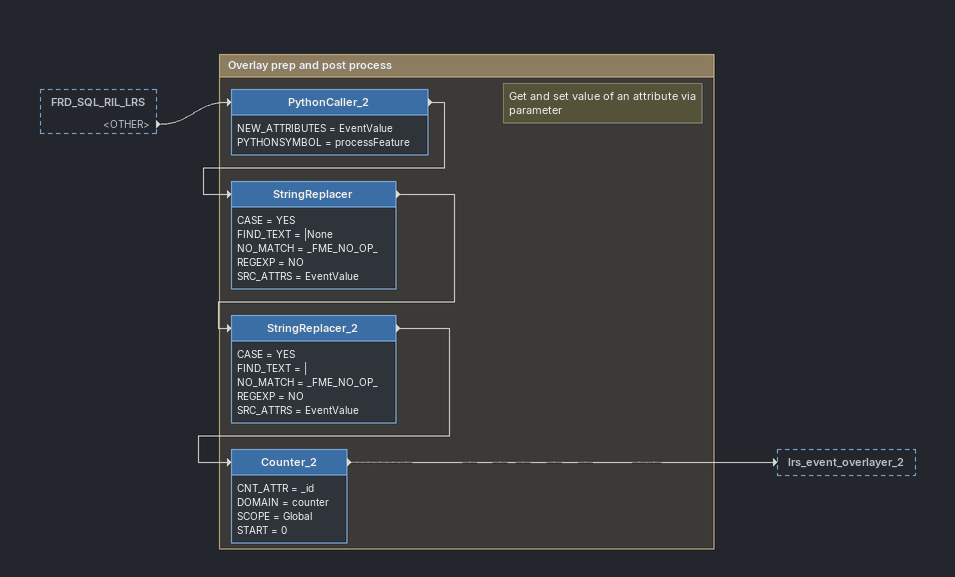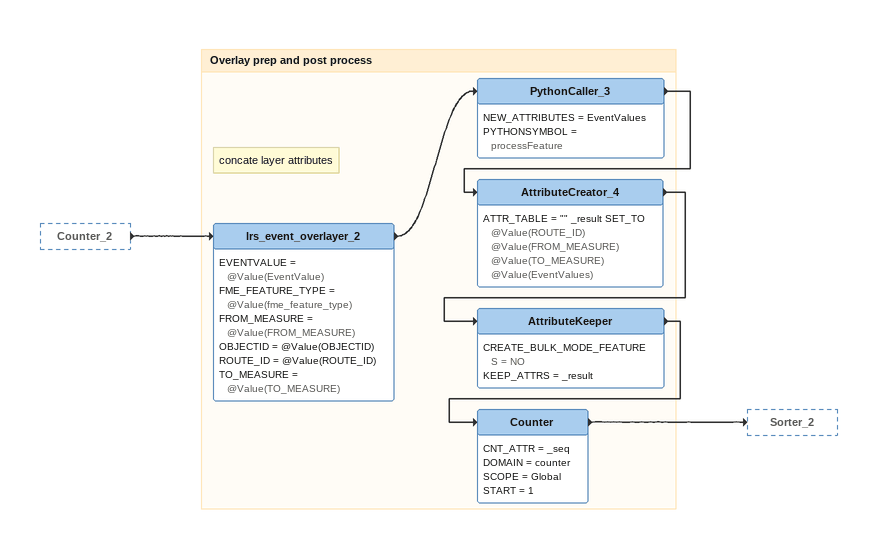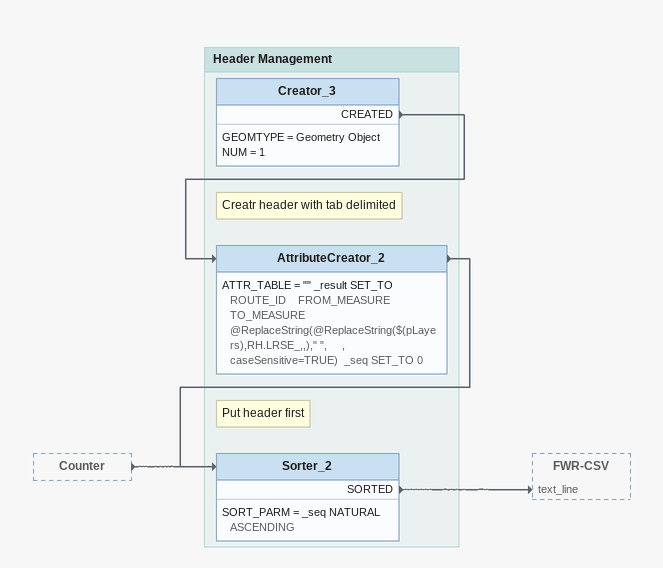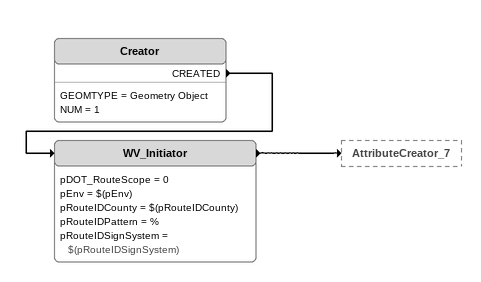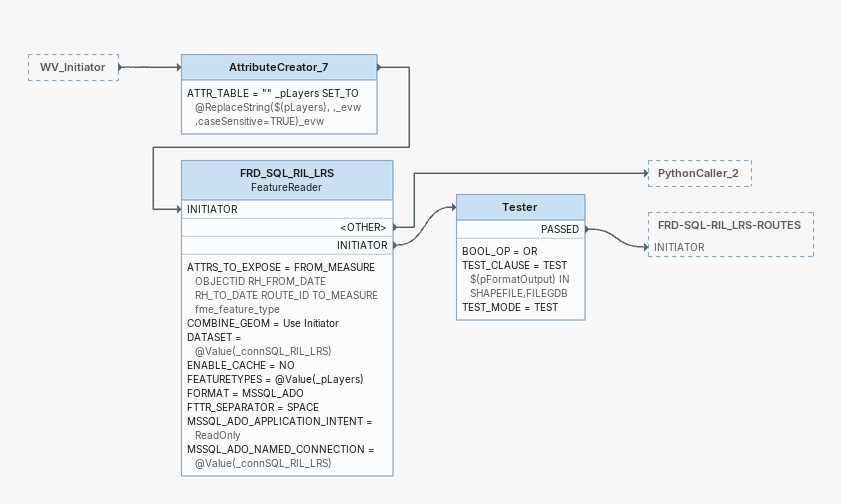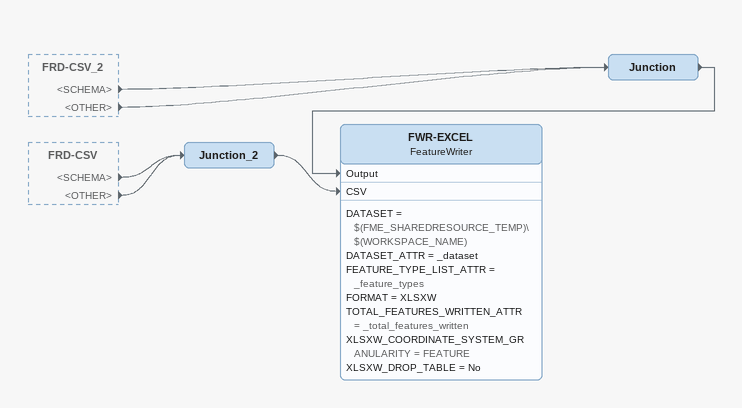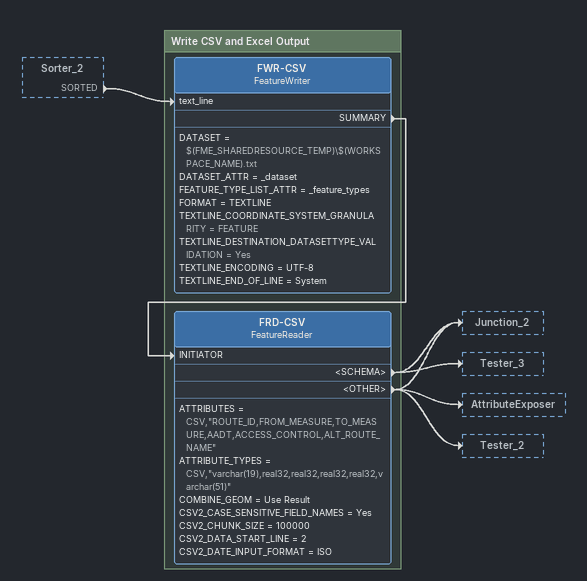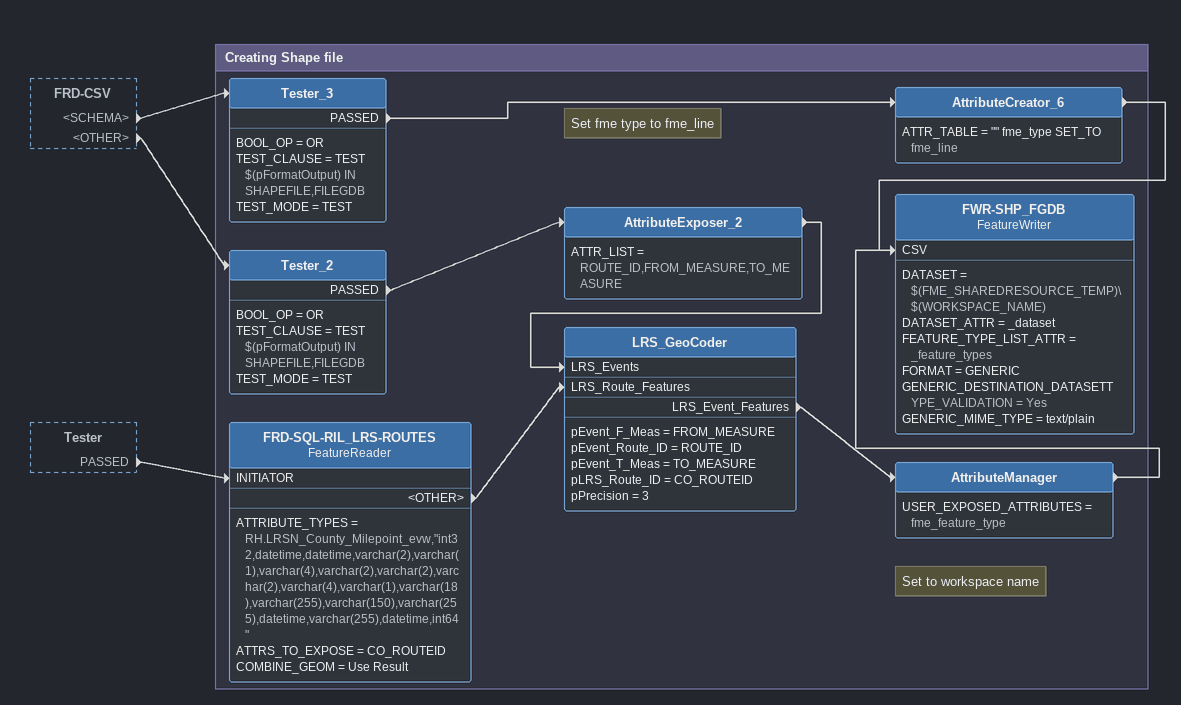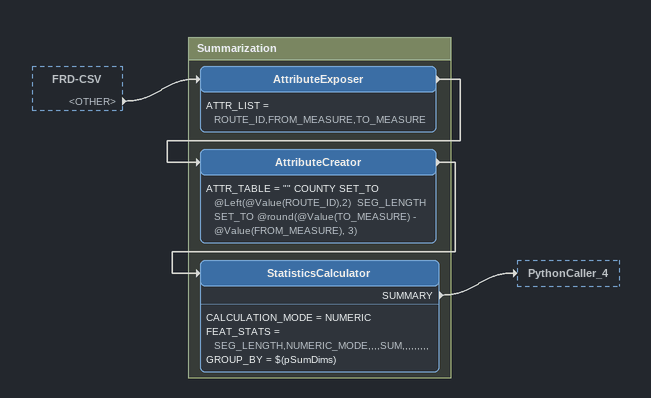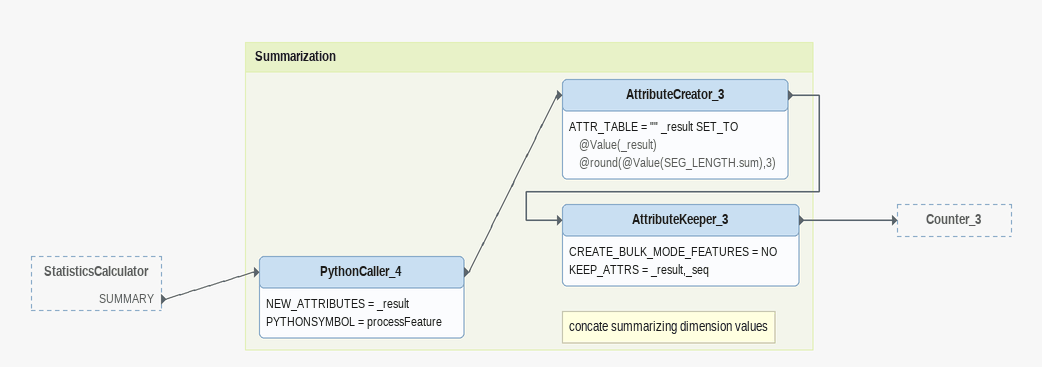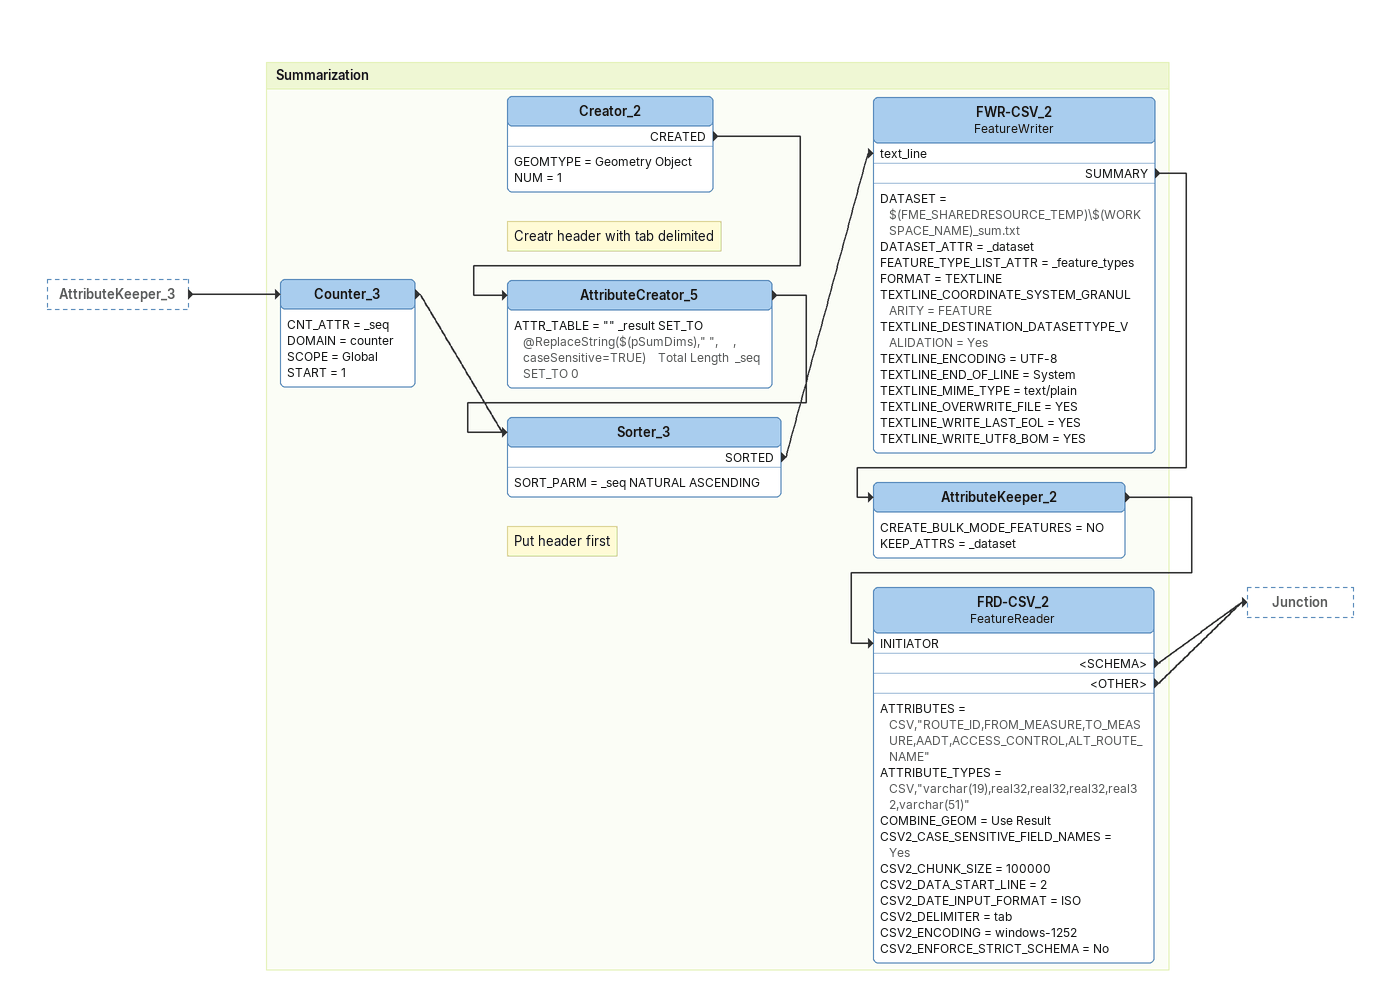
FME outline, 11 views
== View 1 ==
FRD_SQL_RIL_LRS [outside]
    <OTHER> -> PythonCaller_2

Bookmark: Overlay prep and post process
Note: Get and set value of an attribute via parameter
PythonCaller_2
    NEW_ATTRIBUTES = EventValue
    PYTHONSYMBOL = processFeature
    -> StringReplacer
StringReplacer
    CASE = YES
    FIND_TEXT = |None
    NO_MATCH = _FME_NO_OP_
    REGEXP = NO
    SRC_ATTRS = EventValue
    -> StringReplacer_2
StringReplacer_2
    CASE = YES
    FIND_TEXT = |
    NO_MATCH = _FME_NO_OP_
    REGEXP = NO
    SRC_ATTRS = EventValue
    -> Counter_2
Counter_2
    CNT_ATTR = _id
    DOMAIN = counter
    SCOPE = Global
    START = 0
    -> lrs_event_overlayer_2

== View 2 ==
Counter_2 [outside]
    -> lrs_event_overlayer_2

Bookmark: Overlay prep and post process
lrs_event_overlayer_2
    EVENTVALUE = @Value(EventValue)
    FME_FEATURE_TYPE = @Value(fme_feature_type)
    FROM_MEASURE = @Value(FROM_MEASURE)
    OBJECTID = @Value(OBJECTID)
    ROUTE_ID = @Value(ROUTE_ID)
    TO_MEASURE = @Value(TO_MEASURE)
    -> PythonCaller_3
Note: concate layer attributes
PythonCaller_3
    NEW_ATTRIBUTES = EventValues
    PYTHONSYMBOL = processFeature
    -> AttributeCreator_4
AttributeCreator_4
    ATTR_TABLE = "" _result SET_TO @Value(ROUTE_ID)	@Value(FROM_MEASURE)	@Value(TO_MEASURE)	@Value(EventValues)
    -> AttributeKeeper
AttributeKeeper
    CREATE_BULK_MODE_FEATURES = NO
    KEEP_ATTRS = _result
    -> Counter
Counter
    CNT_ATTR = _seq
    DOMAIN = counter
    SCOPE = Global
    START = 1
    -> Sorter_2

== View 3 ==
Counter [outside]
    -> Sorter_2

Bookmark: Header Management
Creator_3
    GEOMTYPE = Geometry Object
    NUM = 1
    CREATED -> AttributeCreator_2
Note: Creatr header with tab delimited
AttributeCreator_2
    ATTR_TABLE = "" _result SET_TO ROUTE_ID	FROM_MEASURE	TO_MEASURE	@ReplaceString(@ReplaceString($(pLayers),RH.LRSE_,,)," ", 	, caseSensitive=TRUE)  _seq SET_TO 0
    -> Sorter_2
Note: Put header first
Sorter_2
    SORT_PARM = _seq NATURAL ASCENDING
    SORTED -> FWR-CSV [text_line]

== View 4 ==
Creator
    GEOMTYPE = Geometry Object
    NUM = 1
    CREATED -> WV_Initiator
WV_Initiator
    pDOT_RouteScope = 0
    pEnv = $(pEnv)
    pRouteIDCounty = $(pRouteIDCounty)
    pRouteIDPattern = %
    pRouteIDSignSystem = $(pRouteIDSignSystem)
    -> AttributeCreator_7

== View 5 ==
WV_Initiator [outside]
    -> AttributeCreator_7
AttributeCreator_7
    ATTR_TABLE = "" _pLayers SET_TO @ReplaceString($(pLayers), ,_evw ,caseSensitive=TRUE)_evw
    -> FRD_SQL_RIL_LRS [INITIATOR]
FRD_SQL_RIL_LRS: FeatureReader
    ATTRS_TO_EXPOSE = FROM_MEASURE OBJECTID RH_FROM_DATE RH_TO_DATE ROUTE_ID TO_MEASURE fme_feature_type
    COMBINE_GEOM = Use Initiator
    DATASET = @Value(_connSQL_RIL_LRS)
    ENABLE_CACHE = NO
    FEATURETYPES = @Value(_pLayers)
    FORMAT = MSSQL_ADO
    FTTR_SEPARATOR = SPACE
    MSSQL_ADO_APPLICATION_INTENT = ReadOnly
    MSSQL_ADO_NAMED_CONNECTION = @Value(_connSQL_RIL_LRS)
    <OTHER> -> PythonCaller_2
    INITIATOR -> Tester
Tester
    BOOL_OP = OR
    TEST_CLAUSE = TEST $(pFormatOutput) IN SHAPEFILE,FILEGDB
    TEST_MODE = TEST
    PASSED -> FRD-SQL-RIL_LRS-ROUTES [INITIATOR]

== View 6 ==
FRD-CSV_2 [outside]
    <SCHEMA> -> Junction
    <OTHER> -> Junction
FRD-CSV [outside]
    <SCHEMA> -> Junction_2
    <OTHER> -> Junction_2
Junction_2
    -> FWR-EXCEL [CSV]
Junction
    -> FWR-EXCEL [Output]
FWR-EXCEL: FeatureWriter
    DATASET = $(FME_SHAREDRESOURCE_TEMP)\$(WORKSPACE_NAME)
    DATASET_ATTR = _dataset
    FEATURE_TYPE_LIST_ATTR = _feature_types
    FORMAT = XLSXW
    TOTAL_FEATURES_WRITTEN_ATTR = _total_features_written
    XLSXW_COORDINATE_SYSTEM_GRANULARITY = FEATURE
    XLSXW_DROP_TABLE = No

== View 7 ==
Sorter_2 [outside]
    SORTED -> FWR-CSV [text_line]

Bookmark: Write CSV and Excel Output
FWR-CSV: FeatureWriter
    DATASET = $(FME_SHAREDRESOURCE_TEMP)\$(WORKSPACE_NAME).txt
    DATASET_ATTR = _dataset
    FEATURE_TYPE_LIST_ATTR = _feature_types
    FORMAT = TEXTLINE
    TEXTLINE_COORDINATE_SYSTEM_GRANULARITY = FEATURE
    TEXTLINE_DESTINATION_DATASETTYPE_VALIDATION = Yes
    TEXTLINE_ENCODING = UTF-8
    TEXTLINE_END_OF_LINE = System
    SUMMARY -> FRD-CSV [INITIATOR]
FRD-CSV: FeatureReader
    ATTRIBUTES = CSV,"ROUTE_ID,FROM_MEASURE,TO_MEASURE,AADT,ACCESS_CONTROL,ALT_ROUTE_NAME"
    ATTRIBUTE_TYPES = CSV,"varchar(19),real32,real32,real32,real32,varchar(51)"
    COMBINE_GEOM = Use Result
    CSV2_CASE_SENSITIVE_FIELD_NAMES = Yes
    CSV2_CHUNK_SIZE = 100000
    CSV2_DATA_START_LINE = 2
    CSV2_DATE_INPUT_FORMAT = ISO
    <SCHEMA> -> Junction_2
    <SCHEMA> -> Tester_3
    <OTHER> -> Junction_2
    <OTHER> -> AttributeExposer
    <OTHER> -> Tester_2

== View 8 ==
FRD-CSV [outside]
    <SCHEMA> -> Tester_3
    <OTHER> -> Tester_2
Tester [outside]
    PASSED -> FRD-SQL-RIL_LRS-ROUTES [INITIATOR]

Bookmark: Creating Shape file
FRD-SQL-RIL_LRS-ROUTES: FeatureReader
    ATTRIBUTE_TYPES = RH.LRSN_County_Milepoint_evw,"int32,datetime,datetime,varchar(2),varchar(1),varchar(4),varchar(2),varchar(2),varchar(2),varchar(4),varchar(1),varchar(18),varchar(255),varchar(150),varchar(255),datetime,varchar(255),datetime,int64"
    ATTRS_TO_EXPOSE = CO_ROUTEID
    COMBINE_GEOM = Use Result
    <OTHER> -> LRS_GeoCoder [LRS_Route_Features]
Tester_3
    BOOL_OP = OR
    TEST_CLAUSE = TEST $(pFormatOutput) IN SHAPEFILE,FILEGDB
    TEST_MODE = TEST
    PASSED -> AttributeCreator_6
Note: Set fme type to fme_line
AttributeCreator_6
    ATTR_TABLE = "" fme_type SET_TO fme_line
    -> FWR-SHP_FGDB [CSV]
Tester_2
    BOOL_OP = OR
    TEST_CLAUSE = TEST $(pFormatOutput) IN SHAPEFILE,FILEGDB
    TEST_MODE = TEST
    PASSED -> AttributeExposer_2
AttributeExposer_2
    ATTR_LIST = ROUTE_ID,FROM_MEASURE,TO_MEASURE
    -> LRS_GeoCoder [LRS_Events]
LRS_GeoCoder
    pEvent_F_Meas = FROM_MEASURE
    pEvent_Route_ID = ROUTE_ID
    pEvent_T_Meas = TO_MEASURE
    pLRS_Route_ID = CO_ROUTEID
    pPrecision = 3
    LRS_Event_Features -> AttributeManager
Note: Set to workspace name
AttributeManager
    USER_EXPOSED_ATTRIBUTES = fme_feature_type
    -> FWR-SHP_FGDB [CSV]
FWR-SHP_FGDB: FeatureWriter
    DATASET = $(FME_SHAREDRESOURCE_TEMP)\$(WORKSPACE_NAME)
    DATASET_ATTR = _dataset
    FEATURE_TYPE_LIST_ATTR = _feature_types
    FORMAT = GENERIC
    GENERIC_DESTINATION_DATASETTYPE_VALIDATION = Yes
    GENERIC_MIME_TYPE = text/plain

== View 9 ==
FRD-CSV [outside]
    <OTHER> -> AttributeExposer

Bookmark: Summarization
AttributeExposer
    ATTR_LIST = ROUTE_ID,FROM_MEASURE,TO_MEASURE
    -> AttributeCreator
AttributeCreator
    ATTR_TABLE = "" COUNTY SET_TO @Left(@Value(ROUTE_ID),2)  SEG_LENGTH SET_TO @round(@Value(TO_MEASURE) - @Value(FROM_MEASURE), 3)
    -> StatisticsCalculator
StatisticsCalculator
    CALCULATION_MODE = NUMERIC
    FEAT_STATS = SEG_LENGTH,NUMERIC_MODE,,,,SUM,,,,,,,,,
    GROUP_BY = $(pSumDims)
    SUMMARY -> PythonCaller_4

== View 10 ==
StatisticsCalculator [outside]
    SUMMARY -> PythonCaller_4

Bookmark: Summarization
Note: concate summarizing dimension values
PythonCaller_4
    NEW_ATTRIBUTES = _result
    PYTHONSYMBOL = processFeature
    -> AttributeCreator_3
AttributeCreator_3
    ATTR_TABLE = "" _result SET_TO @Value(_result) 	@round(@Value(SEG_LENGTH.sum),3)
    -> AttributeKeeper_3
AttributeKeeper_3
    CREATE_BULK_MODE_FEATURES = NO
    KEEP_ATTRS = _result,_seq
    -> Counter_3

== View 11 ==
AttributeKeeper_3 [outside]
    -> Counter_3

Bookmark: Summarization
Counter_3
    CNT_ATTR = _seq
    DOMAIN = counter
    SCOPE = Global
    START = 1
    -> Sorter_3
Creator_2
    GEOMTYPE = Geometry Object
    NUM = 1
    CREATED -> AttributeCreator_5
Note: Creatr header with tab delimited
AttributeCreator_5
    ATTR_TABLE = "" _result SET_TO @ReplaceString($(pSumDims)," ", 	, caseSensitive=TRUE)	Total Length  _seq SET_TO 0
    -> Sorter_3
Note: Put header first
Sorter_3
    SORT_PARM = _seq NATURAL ASCENDING
    SORTED -> FWR-CSV_2 [text_line]
FWR-CSV_2: FeatureWriter
    DATASET = $(FME_SHAREDRESOURCE_TEMP)\$(WORKSPACE_NAME)_sum.txt
    DATASET_ATTR = _dataset
    FEATURE_TYPE_LIST_ATTR = _feature_types
    FORMAT = TEXTLINE
    TEXTLINE_COORDINATE_SYSTEM_GRANULARITY = FEATURE
    TEXTLINE_DESTINATION_DATASETTYPE_VALIDATION = Yes
    TEXTLINE_ENCODING = UTF-8
    TEXTLINE_END_OF_LINE = System
    TEXTLINE_MIME_TYPE = text/plain
    TEXTLINE_OVERWRITE_FILE = YES
    TEXTLINE_WRITE_LAST_EOL = YES
    TEXTLINE_WRITE_UTF8_BOM = YES
    SUMMARY -> AttributeKeeper_2
AttributeKeeper_2
    CREATE_BULK_MODE_FEATURES = NO
    KEEP_ATTRS = _dataset
    -> FRD-CSV_2 [INITIATOR]
FRD-CSV_2: FeatureReader
    ATTRIBUTES = CSV,"ROUTE_ID,FROM_MEASURE,TO_MEASURE,AADT,ACCESS_CONTROL,ALT_ROUTE_NAME"
    ATTRIBUTE_TYPES = CSV,"varchar(19),real32,real32,real32,real32,varchar(51)"
    COMBINE_GEOM = Use Result
    CSV2_CASE_SENSITIVE_FIELD_NAMES = Yes
    CSV2_CHUNK_SIZE = 100000
    CSV2_DATA_START_LINE = 2
    CSV2_DATE_INPUT_FORMAT = ISO
    CSV2_DELIMITER = tab
    CSV2_ENCODING = windows-1252
    CSV2_ENFORCE_STRICT_SCHEMA = No
    <SCHEMA> -> Junction
    <OTHER> -> Junction
